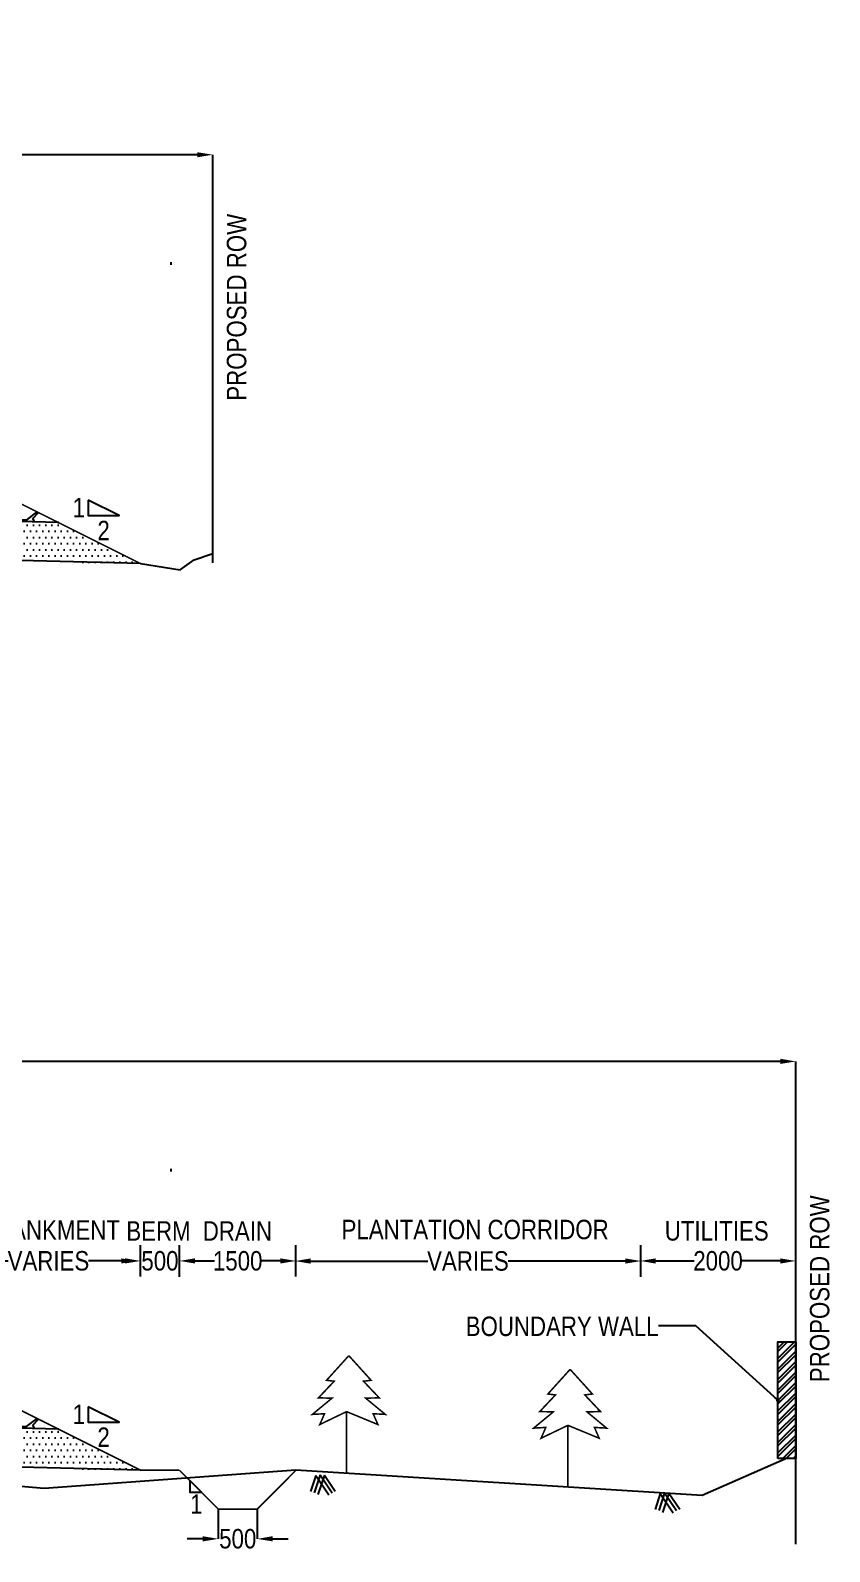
# Model space of a CAD drawing. Header units: millimetres. Extents: x 207528 to 778454, y -364692 to 101323.
# Drawn here: x 350955 to 361235, y 54148 to 73704 of the extents above; entities that cross this region are included whole.
import ezdxf

# ---------------------------------------------------------------- set-up
doc = ezdxf.new("R2010")
doc.units = ezdxf.units.MM
for name, color, linetype in [('Dim', 253, 'Continuous'), ('Dimension', 253, 'Continuous'), ('hatch', 253, 'Continuous'), ('Proposed ROW', 241, 'MNEW')]:
    doc.layers.add(name, color=color, linetype=linetype)
doc.styles.add('Arin', font='ARIALN.TTF')
doc.styles.add('DIM', font='ARIALN.TTF', dxfattribs={"height": 250})
doc.styles.get("Standard").update_dxf_attribs({"font": 'arial.ttf'})
doc.styles.add('STRIP PLAN STYLE', font='ARIALN.TTF')
doc.linetypes.add('MNEW', pattern='A,26.152623,-1.048632,["PROW",Standard,S=1.75,R=0,X=0,Y=-0.975095],-7.693777,26.152623', length=61.047655)
doc.dimstyles.new('DIM', dxfattribs={"dimtxt": 250, "dimasz": 200, "dimexe": 0.18, "dimexo": 0.0625, "dimgap": 0.09, "dimtad": 0, "dimtih": 1, "dimtoh": 1, "dimdec": 0, "dimzin": 0, "dimdsep": 46, "dimtxsty": 'DIM', "dimcen": 0.09, "dimclrd": 256, "dimclrt": 7, "dimadec": 0, "dimazin": 0, "dimtfac": 1, "dimtdec": 0, "dimtofl": 0, "dimtmove": 0, "dimatfit": 3, "dimfxl": 1, "dimtolj": 1, "dimtzin": 0, "dimarcsym": 0})
doc.dimstyles.new('new', dxfattribs={"dimtxt": 150, "dimasz": 150, "dimexe": 100, "dimexo": 0.1, "dimgap": 0.09, "dimtad": 0, "dimtih": 1, "dimtoh": 1, "dimdec": 0, "dimzin": 0, "dimdsep": 46, "dimtxsty": 'DIM', "dimcen": 0.09, "dimclrd": 256, "dimclrt": 252, "dimadec": 0, "dimazin": 0, "dimtfac": 1, "dimtdec": 0, "dimtofl": 0, "dimtmove": 0, "dimatfit": 3, "dimfxl": 1, "dimtolj": 1, "dimtzin": 0, "dimlwd": -1, "dimarcsym": 0})

# ---------------------------------------------------------------- blocks, each defined once
blk = doc.blocks.new('*D7')
at = {"layer": 'Defpoints', "color": 0, "transparency": 16777216}
for p in [(353300, 72106), (323300, 70870), (353300, 70870)]:
    blk.add_point(p, dxfattribs=at)
at = {"layer": 'Dim', "color": 0, "lineweight": -2, "transparency": 16777216}
for p, q in [((323300, 70870), (323300, 72106)), ((353300, 70870), (353300, 72106))]:
    blk.add_line(p, q, dxfattribs=at)
at = {"layer": 'Dim', "lineweight": -2, "transparency": 16777216}
for p, q in [((323500, 72106), (334627, 72106)), ((353100, 72106), (341973, 72106))]:
    blk.add_line(p, q, dxfattribs=at)
at = {"layer": 'Dim', "transparency": 16777216}
for points in [[(323500, 72139), (323500, 72073), (323300, 72106)], [(353100, 72139), (353100, 72073), (353300, 72106)]]:
    blk.add_solid(points, dxfattribs=at)
at = {"layer": 'Dim', "color": 7, "transparency": 16777216, "insert": (338300, 72106), "char_height": 400, "attachment_point": 5, "style": 'STRIP PLAN STYLE'}
blk.add_mtext('\\A1;PROPOSED RIGHT OF WAY (30m)', dxfattribs=at)
blk = doc.blocks.new('*D20')
at = {"layer": 'Defpoints', "color": 0, "transparency": 16777216}
for p in [(360800, 60450), (360800, 58331), (315800, 58212)]:
    blk.add_point(p, dxfattribs=at)
at = {"layer": 'Dim', "color": 0, "lineweight": -2, "transparency": 16777216}
for p, q in [((315800, 58212), (315800, 60450)), ((360800, 58331), (360800, 60450))]:
    blk.add_line(p, q, dxfattribs=at)
at = {"layer": 'Dim', "lineweight": -2, "transparency": 16777216}
for p, q in [((316000, 60450), (334627, 60450)), ((360600, 60450), (341973, 60450))]:
    blk.add_line(p, q, dxfattribs=at)
at = {"layer": 'Dim', "transparency": 16777216}
for points in [[(316000, 60484), (316000, 60417), (315800, 60450)], [(360600, 60484), (360600, 60417), (360800, 60450)]]:
    blk.add_solid(points, dxfattribs=at)
at = {"layer": 'Dim', "color": 7, "transparency": 16777216, "insert": (338300, 60450), "char_height": 400, "attachment_point": 5, "style": 'STRIP PLAN STYLE'}
blk.add_mtext('\\A1;PROPOSED RIGHT OF WAY (45m)', dxfattribs=at)
blk = doc.blocks.new('*D33')
at = {"layer": 'Defpoints', "color": 0, "transparency": 16777216}
for p in [(353372, 54694), (353872, 54694), (353372, 54312)]:
    blk.add_point(p, dxfattribs=at)
at = {"layer": 'Dim', "color": 0, "lineweight": -2, "transparency": 16777216}
for p, q in [((353372, 54694), (353372, 54312)), ((353872, 54694), (353872, 54312))]:
    blk.add_line(p, q, dxfattribs=at)
at = {"layer": 'Dim', "lineweight": -2, "transparency": 16777216}
for p, q in [((353172, 54312), (352972, 54312)), ((354072, 54312), (354272, 54312))]:
    blk.add_line(p, q, dxfattribs=at)
at = {"layer": 'Dim', "transparency": 16777216}
for points in [[(353172, 54346), (353172, 54279), (353372, 54312)], [(354072, 54346), (354072, 54279), (353872, 54312)]]:
    blk.add_solid(points, dxfattribs=at)
at = {"layer": 'Dim', "color": 7, "transparency": 16777216, "insert": (353622, 54312), "char_height": 250, "attachment_point": 5, "style": 'DIM'}
blk.add_mtext('\\A1;500', dxfattribs=at)
blk = doc.blocks.new('*D30')
at = {"layer": 'Defpoints', "color": 0, "transparency": 16777216}
for p in [(352871, 57885), (354371, 57885), (354371, 57885)]:
    blk.add_point(p, dxfattribs=at)
at = {"layer": 'Dim', "color": 0, "lineweight": -2, "transparency": 16777216}
for p, q in [((352871, 57885), (352871, 57885)), ((354371, 57885), (354371, 57885))]:
    blk.add_line(p, q, dxfattribs=at)
at = {"layer": 'Dim', "lineweight": -2, "transparency": 16777216}
for p, q in [((353071, 57885), (353324, 57885)), ((354171, 57885), (353917, 57885))]:
    blk.add_line(p, q, dxfattribs=at)
at = {"layer": 'Dim', "transparency": 16777216}
for points in [[(353071, 57918), (353071, 57852), (352871, 57885)], [(354171, 57918), (354171, 57852), (354371, 57885)]]:
    blk.add_solid(points, dxfattribs=at)
at = {"layer": 'Dim', "color": 7, "transparency": 16777216, "insert": (353621, 57885), "char_height": 250, "attachment_point": 5, "style": 'DIM'}
blk.add_mtext('\\A1;1500', dxfattribs=at)
blk = doc.blocks.new('*D31')
at = {"layer": 'Defpoints', "color": 0, "transparency": 16777216}
for p in [(358800, 57885), (360800, 57885), (360800, 57885)]:
    blk.add_point(p, dxfattribs=at)
at = {"layer": 'Dim', "color": 0, "lineweight": -2, "transparency": 16777216}
for p, q in [((358800, 57885), (358800, 57885)), ((360800, 57885), (360800, 57885))]:
    blk.add_line(p, q, dxfattribs=at)
at = {"layer": 'Dim', "lineweight": -2, "transparency": 16777216}
for p, q in [((359000, 57885), (359492, 57885)), ((360600, 57885), (360107, 57885))]:
    blk.add_line(p, q, dxfattribs=at)
at = {"layer": 'Dim', "transparency": 16777216}
for points in [[(359000, 57918), (359000, 57851), (358800, 57885)], [(360600, 57918), (360600, 57851), (360800, 57885)]]:
    blk.add_solid(points, dxfattribs=at)
at = {"layer": 'Dim', "color": 7, "transparency": 16777216, "insert": (359800, 57885), "char_height": 250, "attachment_point": 5, "style": 'DIM'}
blk.add_mtext('\\A1;2000', dxfattribs=at)
blk = doc.blocks.new('*D32')
at = {"layer": 'Defpoints', "color": 0, "transparency": 16777216}
for p in [(354360, 57883), (358807, 57884), (358807, 57884)]:
    blk.add_point(p, dxfattribs=at)
at = {"layer": 'Dim', "color": 0, "lineweight": -2, "transparency": 16777216}
for p, q in [((354360, 57883), (354360, 57883)), ((358807, 57884), (358807, 57884))]:
    blk.add_line(p, q, dxfattribs=at)
at = {"layer": 'Dim', "lineweight": -2, "transparency": 16777216}
for p, q in [((354560, 57883), (356066, 57883)), ((358607, 57884), (357101, 57883))]:
    blk.add_line(p, q, dxfattribs=at)
at = {"layer": 'Dim', "transparency": 16777216}
for points in [[(354560, 57917), (354560, 57850), (354360, 57883)], [(358607, 57917), (358607, 57850), (358807, 57884)]]:
    blk.add_solid(points, dxfattribs=at)
at = {"layer": 'Dim', "color": 7, "transparency": 16777216, "insert": (356583, 57883), "char_height": 250, "attachment_point": 5, "style": 'DIM'}
blk.add_mtext('\\A1;VARIES', dxfattribs=at)
blk = doc.blocks.new('*D29')
at = {"layer": 'Defpoints', "color": 0, "transparency": 16777216}
for p in [(350049, 57885), (352324, 57885), (352324, 57885)]:
    blk.add_point(p, dxfattribs=at)
at = {"layer": 'Dim', "color": 0, "lineweight": -2, "transparency": 16777216}
for p, q in [((350049, 57885), (350049, 57885)), ((352324, 57885), (352324, 57885))]:
    blk.add_line(p, q, dxfattribs=at)
at = {"layer": 'Dim', "lineweight": -2, "transparency": 16777216}
for p, q in [((350249, 57885), (350669, 57885)), ((352124, 57885), (351704, 57885))]:
    blk.add_line(p, q, dxfattribs=at)
at = {"layer": 'Dim', "transparency": 16777216}
for points in [[(350249, 57918), (350249, 57852), (350049, 57885)], [(352124, 57918), (352124, 57852), (352324, 57885)]]:
    blk.add_solid(points, dxfattribs=at)
at = {"layer": 'Dim', "color": 7, "transparency": 16777216, "insert": (351187, 57885), "char_height": 250, "attachment_point": 5, "style": 'DIM'}
blk.add_mtext('\\A1;VARIES', dxfattribs=at)
blk = doc.blocks.new('*D141')
at = {"layer": 'Defpoints', "color": 0, "transparency": 16777216}
for p in [(352371, 57885), (352371, 57885), (352871, 57885)]:
    blk.add_point(p, dxfattribs=at)
at = {"layer": 'Dimension', "lineweight": -2, "transparency": 16777216}
for p, q in [((352171, 57885), (351971, 57886)), ((353071, 57885), (353271, 57885))]:
    blk.add_line(p, q, dxfattribs=at)
at = {"layer": 'Dimension', "color": 0, "lineweight": -2, "transparency": 16777216}
for p, q in [((352371, 57885), (352371, 57885)), ((352871, 57885), (352871, 57885))]:
    blk.add_line(p, q, dxfattribs=at)
at = {"layer": 'Dimension', "transparency": 16777216}
for points in [[(352171, 57919), (352171, 57852), (352371, 57885)], [(353071, 57918), (353071, 57852), (352871, 57885)]]:
    blk.add_solid(points, dxfattribs=at)
at = {"layer": 'Dimension', "color": 7, "transparency": 16777216, "insert": (352621, 57885), "char_height": 250, "attachment_point": 5, "style": 'DIM'}
blk.add_mtext('\\A1;500', dxfattribs=at)

msp = doc.modelspace()

# ---------------------------------------------------------------- hatches: boundary and pattern name
at = {"layer": 'Dim'}
h = msp.add_hatch(dxfattribs=at)
h.set_pattern_fill('ANSI32', scale=10)
h.set_pattern_definition([(45, (44770, 0), (-67.35192, 67.35192), []), (45, (44814.9, 0), (-67.35192, 67.35192), [])])
h.paths.add_polyline_path([(360569.6, 55345.4), (360569.6, 56845.4), (360799.6, 56845.4), (360799.6, 55345.4)])
at = {"layer": 'hatch'}
h = msp.add_hatch(dxfattribs=at)
h.set_pattern_fill('GRAVEL', color=11, scale=25)
h.set_pattern_definition([(228.012788, (262908.45, -8298.943), (-5080, -5715), [85.4304, -8457.621]), (184.96974, (262851.3, -8362.443), (7619.999997, 635.000036), [146.6012, -14513.5122]), (132.510447, (262705.25, -8375.143), (6350.000003, -6984.999998), [103.3704, -10233.6807]), (267.27369, (262457.6, -8533.893), (635.000001, 12700), [133.501, -13216.6094]), (292.833654, (262451.25, -8667.243), (-3175, 7620), [130.9084, -12959.952]), (357.27369, (262502.05, -8787.893), (-12700, 635.000001), [133.501, -13216.6094]), (37.69424, (262635.4, -8794.243), (-8254.9999996, -6350.0000005), [176.5484, -17478.2788]), (72.255328, (262775.1, -8686.293), (4445.000001, 13969.9999996), [166.68, -16501.314]), (121.429566, (262825.9, -8527.543), (-5080.000001, 8254.9999996), [133.9532, -13261.3864]), (175.23636, (262756.05, -8413.243), (6985, -635), [152.9283, -7493.4842]), (222.397438, (262603.65, -8400.543), (-7619.9999998, -6985.0000003), [197.7695, -19579.193]), (138.814075, (263086.25, -8540.243), (-4445, 3810), [67.501, -6682.6415]), (171.469234, (263035.45, -8495.793), (8255, -1269.9999986), [128.4205, -12713.6597]), (225, (262908.45, -8476.74), (-9e-14, -635), [89.8023, -808.2233]), (203.19859, (262864, -8400.54), (3175, 1270), [48.3603, -4787.6556]), (291.80141, (262819.55, -8419.59), (-635, 1905), [68.3914, -3351.1882]), (30.96376, (262844.95, -8483.09), (1905, 1270), [111.08, -3591.5745]), (161.56505, (262940.2, -8425.94), (1270, -635), [80.3218, -1927.7245]), (16.38954, (262451.25, -8419.593), (6350, 1905), [112.522, -11139.7067]), (70.346176, (262559.2, -8387.843), (-2540, -6985), [94.3997, -9345.554]), (293.19859, (262940.2, -8298.94), (-1270, 3175), [96.72, -4739.296]), (343.61046, (262978.3, -8387.843), (-6350, 1905), [112.522, -11139.7067]), (339.443955, (262451.25, -8813.29), (-3175, 1270), [108.5088, -5316.9336]), (294.77514, (262552.85, -8851.393), (-3175.000004, 6984.999998), [90.918, -9000.8983]), (66.80141, (262946.55, -8933.94), (1270, 3175), [96.72, -4739.296]), (17.354025, (262984.65, -8845.043), (-8255, -2540), [106.4457, -10538.094]), (69.443955, (262635.4, -8933.94), (-1270, -3175), [54.2544, -5371.188]), (101.30993, (262908.45, -8933.94), (-635, 2540), [32.3787, -3205.4987]), (165.96376, (262902.1, -8902.2), (1905, -635), [130.9084, -2487.2636]), (186.009006, (262775.1, -8870.443), (6350, 635), [121.3167, -12010.3412]), (303.69007, (262844.95, -8540.24), (-635, 1270), [91.581, -2197.944]), (353.157227, (262895.75, -8616.443), (10795, -1269.9999994), [159.8892, -15829.0023]), (60.945396, (263054.5, -8635.49), (-2540, -4445), [65.377, -6472.348]), (90, (263086.25, -8578.34), (-635, 635), [38.1, -596.9]), (120.256437, (262762.4, -8851.393), (2540, -4445), [88.2167, -8733.4852]), (48.012787, (262717.95, -8775.193), (5080, 5715), [170.8607, -8372.1905]), (0, (262832.25, -8648.2), (635, 635), [165.1, -469.9]), (325.304846, (262997.35, -8648.193), (6350.000002, -4444.999997), [100.4024, -9939.8292]), (254.0546, (263079.9, -8705.34), (-635, -2540), [92.4573, -4530.4125]), (207.645975, (263054.5, -8794.243), (-12065.0000004, -6349.999999), [150.5363, -14903.116]), (175.426079, (262921.15, -8864.093), (-8255, 635), [159.2574, -15766.4616])])
h.paths.add_polyline_path([(350743.3, 67664), (349300.3, 67676.8), (349300.3, 67426.8), (351318.9, 67376.3)])
h = msp.add_hatch(dxfattribs=at)
h.set_pattern_fill('DOTS', color=25, scale=50)
h.set_pattern_definition([(0, (262451.25, -8933.94), (39.6875, 79.375), [0, -79.375])])
h.paths.add_polyline_path([(351318.9, 67376.3), (349300.3, 67426.8), (349300.3, 66926.6), (352372.1, 66849.8)])
h = msp.add_hatch(dxfattribs=at)
h.set_pattern_fill('GRAVEL', color=11, scale=25)
h.set_pattern_definition([(228.012788, (262908.45, -19954.53), (-5080, -5715), [85.4304, -8457.621]), (184.96974, (262851.3, -20018.03), (7619.999997, 635.000036), [146.6012, -14513.5122]), (132.510447, (262705.25, -20030.73), (6350.000003, -6984.999998), [103.3704, -10233.6807]), (267.27369, (262457.6, -20189.48), (635.000001, 12700), [133.501, -13216.6094]), (292.833654, (262451.25, -20322.83), (-3175, 7620), [130.9084, -12959.952]), (357.27369, (262502.05, -20443.48), (-12700, 635.000001), [133.501, -13216.6094]), (37.69424, (262635.4, -20449.83), (-8254.9999996, -6350.0000005), [176.5484, -17478.2788]), (72.255328, (262775.1, -20341.88), (4445.000001, 13969.9999996), [166.68, -16501.314]), (121.429566, (262825.9, -20183.13), (-5080.000001, 8254.9999996), [133.9532, -13261.3864]), (175.23636, (262756.05, -20068.83), (6985, -635), [152.9283, -7493.4842]), (222.397438, (262603.65, -20056.13), (-7619.9999998, -6985.0000003), [197.7695, -19579.193]), (138.814075, (263086.25, -20195.83), (-4445, 3810), [67.501, -6682.6415]), (171.469234, (263035.45, -20151.38), (8255, -1269.9999986), [128.4205, -12713.6597]), (225, (262908.45, -20132.33), (-9e-14, -635), [89.8023, -808.2233]), (203.19859, (262864, -20056.13), (3175, 1270), [48.3603, -4787.6556]), (291.80141, (262819.55, -20075.18), (-635, 1905), [68.3914, -3351.1882]), (30.96376, (262844.95, -20138.68), (1905, 1270), [111.08, -3591.5745]), (161.56505, (262940.2, -20081.53), (1270, -635), [80.3218, -1927.7245]), (16.38954, (262451.25, -20075.18), (6350, 1905), [112.522, -11139.7067]), (70.346176, (262559.2, -20043.43), (-2540, -6985), [94.3997, -9345.554]), (293.19859, (262940.2, -19954.53), (-1270, 3175), [96.72, -4739.296]), (343.61046, (262978.3, -20043.43), (-6350, 1905), [112.522, -11139.7067]), (339.443955, (262451.25, -20468.88), (-3175, 1270), [108.5088, -5316.9336]), (294.77514, (262552.85, -20506.98), (-3175.000004, 6984.999998), [90.918, -9000.8983]), (66.80141, (262946.55, -20589.53), (1270, 3175), [96.72, -4739.296]), (17.354025, (262984.65, -20500.63), (-8255, -2540), [106.4457, -10538.094]), (69.443955, (262635.4, -20589.53), (-1270, -3175), [54.2544, -5371.188]), (101.30993, (262908.45, -20589.53), (-635, 2540), [32.3787, -3205.4987]), (165.96376, (262902.1, -20557.78), (1905, -635), [130.9084, -2487.2636]), (186.009006, (262775.1, -20526.03), (6350, 635), [121.3167, -12010.3412]), (303.69007, (262844.95, -20195.83), (-635, 1270), [91.581, -2197.944]), (353.157227, (262895.75, -20272.03), (10795, -1269.9999994), [159.8892, -15829.0023]), (60.945396, (263054.5, -20291.08), (-2540, -4445), [65.377, -6472.348]), (90, (263086.25, -20233.9), (-635, 635), [38.1, -596.9]), (120.256437, (262762.4, -20506.98), (2540, -4445), [88.2167, -8733.4852]), (48.012787, (262717.95, -20430.78), (5080, 5715), [170.8607, -8372.1905]), (0, (262832.25, -20303.8), (635, 635), [165.1, -469.9]), (325.304846, (262997.35, -20303.78), (6350.000002, -4444.999997), [100.4024, -9939.8292]), (254.0546, (263079.9, -20360.93), (-635, -2540), [92.4573, -4530.4125]), (207.645975, (263054.5, -20449.83), (-12065.0000004, -6349.999999), [150.5363, -14903.116]), (175.426079, (262921.15, -20519.68), (-8255, 635), [159.2574, -15766.4616])])
h.paths.add_polyline_path([(350743.3, 56008.5), (349300.3, 56021.2), (349300.3, 55771.2), (351318.9, 55720.7)])
h = msp.add_hatch(dxfattribs=at)
h.set_pattern_fill('DOTS', color=25, scale=50)
h.set_pattern_definition([(0, (262451.25, -20589.53), (39.6875, 79.375), [0, -79.375])])
h.paths.add_polyline_path([(351318.9, 55720.7), (349300.3, 55771.2), (349300.3, 55271), (352372.1, 55194.2)])

# ---------------------------------------------------------------- linework, layer by layer
at = {"const_width": 20}
for points in [[(350049.6, 68010.8), (352372.1, 66849.8)], [(350049.6, 56355.2), (352372.1, 55194.2)], [(352372.1, 55194.2), (352872.1, 55194.2)], [(352872.1, 55194.2), (353372.1, 54694.2)], [(354371.1, 55194.2), (353872.1, 54694.2)], [(353372.1, 54694.2), (353872.1, 54694.2)]]:
    msp.add_lwpolyline(points, dxfattribs=at)
for points in [[(351318.9, 67376.3), (338299.6, 67701.8)], [(352372.1, 66849.8), (341344.4, 67125.5)], [(351318.9, 55720.7), (338299.6, 56046.2)], [(352372.1, 55194.2), (338299.6, 55546)]]:
    msp.add_lwpolyline(points)
at = {"color": 3, "linetype": 'Continuous', "const_width": 20}
for points in [[(355022.2, 55947.6), (354677.3, 55781.7), (354738, 55920.5), (354581.8, 55911.8), (354833.5, 56120), (354661, 56125.3), (354862, 56338.4), (354764.5, 56350.6), (355050.9, 56667.1)], [(355022.2, 55947.6), (355424.5, 55781.7), (355363.7, 55920.5), (355520, 55911.8), (355268.2, 56120), (355440.8, 56125.3), (355239.7, 56338.4), (355337.2, 56350.6), (355050.9, 56667.1)], [(357868.9, 55771.4), (357524, 55605.5), (357584.8, 55744.3), (357428.5, 55735.6), (357680.3, 55943.8), (357507.7, 55949.1), (357708.8, 56162.2), (357611.3, 56174.4), (357897.6, 56490.9)], [(357868.9, 55771.4), (358271.2, 55605.5), (358210.5, 55744.3), (358366.7, 55735.6), (358115, 55943.8), (358287.5, 55949.1), (358086.5, 56162.2), (358184, 56174.4), (357897.6, 56490.9)], [(355022.2, 55947.6), (355022.2, 55153.9), (355022.2, 55153.9)], [(357868.9, 55771.4), (357868.9, 54977.7), (357868.9, 54977.7)]]:
    msp.add_lwpolyline(points, dxfattribs=at)
at = {"layer": 'Dim'}
for points in [[(351697.8, 67666.8), (351697.8, 67466.8), (352097.8, 67466.8)], [(351697.8, 56011.2), (351697.8, 55811.2), (352097.8, 55811.2)], [(353005.7, 55060.6), (353005.7, 54910.6), (353155.7, 54910.6)]]:
    msp.add_lwpolyline(points, close=True, dxfattribs=at)
for points in [[(352372.1, 66849.8), (352881.2, 66771.7), (353060.6, 66896.3), (353299.6, 66981.4)], [(352370.6, 57682.9), (352370.6, 58088.1)], [(352870.6, 57682.4), (352870.6, 58087.6)], [(354370.1, 57682.8), (354370.1, 58088)], [(358806.7, 57681), (358806.7, 58086.2)], [(360799.1, 57682.3), (360799.1, 58087.5)], [(354626.1, 55126), (354558.2, 54921.4)], [(354681.3, 55133.6), (354605.6, 54905.7)], [(354626.1, 55126), (354793.3, 54877.7)], [(354736.2, 55131.8), (354652.8, 54880.6)], [(354681.3, 55133.6), (354834.8, 54905.6)], [(354736.2, 55131.8), (354875.9, 54924.2)], [(359057.5, 54895.5), (358989.6, 54690.9)], [(359112.7, 54903.1), (359037, 54675.2)], [(359057.5, 54895.5), (359224.7, 54647.2)], [(359167.6, 54901.3), (359084.2, 54650.1)], [(359112.7, 54903.1), (359266.2, 54675.1)], [(359167.6, 54901.3), (359307.3, 54693.7)]]:
    msp.add_lwpolyline(points, dxfattribs=at)
at = {"layer": 'Dim', "color": 7}
msp.add_lwpolyline([(360569.6, 55345.4), (360569.6, 56845.4), (360799.6, 56845.4), (360799.6, 55345.4)], close=True, dxfattribs=at)
at = {"layer": 'Dimension', "linetype": 'Continuous', "ltscale": 10, "flags": 128}
msp.add_lwpolyline([(360799.6, 55345.4), (360687.3, 55350.9), (359597, 54870.8), (354371.1, 55194.2), (351130.7, 54960.8), (349190.8, 55126.3), (347106.8, 56215.4), (343377.7, 56269.8), (340988.4, 56375.9), (337112.3, 56349.4), (333564.5, 56519.3)], dxfattribs=at)
at = {"layer": 'Proposed ROW', "lineweight": -3, "ltscale": 3, "flags": 128}
for points in [[(353299.6, 66861.8), (353299.6, 70949)], [(360799.6, 54244), (360799.6, 58331.2)]]:
    msp.add_lwpolyline(points, dxfattribs=at)

# ---------------------------------------------------------------- texts
at = {"color": 252, "ltscale": 0.1, "char_height": 246.2, "attachment_point": 7, "style": 'Arin'}
for insert in [(352724.6, 70687.8), (352724.6, 59032.2)]:
    msp.add_mtext('.', dxfattribs=dict(at, insert=insert))
at = {"layer": 'Dim', "char_height": 250, "attachment_point": 5, "rotation": 90, "style": 'DIM'}
for insert in [(353608.4, 70145.1), (361108.4, 57527.3)]:
    msp.add_mtext_dynamic_manual_height_columns('PROPOSED ROW', width=5325.312, gutter_width=1250, heights=[0], dxfattribs=dict(at, insert=insert))
at = {"layer": 'Dim', "char_height": 250, "attachment_point": 5, "style": 'DIM'}
for s, insert in [('1', (351577.2, 67569.6)), ('2', (351896.4, 67274.9)), ('BERM', (352602.4, 58270.3)), ('DRAIN', (353617.8, 58270.1)), ('UTILITIES', (359783.3, 58269.8)), ('1', (351577.2, 55914)), ('2', (351896.4, 55619.3)), ('1', (353089.8, 54760))]:
    msp.add_mtext_dynamic_manual_height_columns(s, width=5325.312, gutter_width=1250, heights=[0], dxfattribs=dict(at, insert=insert))
at = {"layer": 'Dim', "char_height": 250, "width": 5325.312, "attachment_point": 5, "style": 'DIM'}
for s, insert in [('\\A1;EMBANKMENT', (351096.6, 58282.3)), ('\\A1;PLANTATION CORRIDOR ', (356675.7, 58287.3))]:
    msp.add_mtext(s, dxfattribs=dict(at, insert=insert))
at = {"layer": 'Dim', "color": 7, "insert": (357794.8, 57042.9), "char_height": 250, "attachment_point": 5, "style": 'DIM'}
msp.add_mtext_dynamic_manual_height_columns('BOUNDARY WALL', width=5325.312, gutter_width=1250, heights=[0], dxfattribs=at)

# ---------------------------------------------------------------- dimensions: what is measured, and where the dimension line sits
at = {"layer": 'Dim'}
for base, p1, p2, text, picture, middle in [((353299.6, 72105.8), (323299.6, 70870), (353299.6, 70870), 'PROPOSED RIGHT OF WAY (30m)', '*D7', (338300.2, 72105.8)), ((360799.6, 60450.3), (315799.6, 58211.6), (360799.6, 58331.2), 'PROPOSED RIGHT OF WAY (45m)', '*D20', (338300.2, 60450.3))]:
    dim = msp.add_linear_dim(base=base, p1=p1, p2=p2, text=text, dimstyle='DIM', override={"dimtxt": 400, "dimtxsty": 'STRIP PLAN STYLE'}, dxfattribs=at)
    dim.commit()
    dim.dimension.update_dxf_attribs({"geometry": picture, "text_midpoint": middle, "dimtype": 160})
for p1, p2, picture, middle in [((350049.3, 57885), (352323.9, 57885), '*D29', (351186.6, 57885)), ((354359.7, 57883.3), (358807.2, 57883.5), '*D32', (356583.5, 57883.4))]:
    dim = msp.add_aligned_dim(p1=p1, p2=p2, distance=0, text='VARIES', dimstyle='DIM', dxfattribs=at)
    dim.commit()
    dim.dimension.update_dxf_attribs({"geometry": picture, "text_midpoint": middle})
for p1, p2, distance, picture, middle in [((352870.6, 57884.8), (354370.6, 57885.1), 0, '*D30', (353620.6, 57885)), ((358799.6, 57884.8), (360799.6, 57884.8), 0, '*D31', (359799.6, 57884.8)), ((353872.1, 54694.2), (353372.1, 54694.2), 381.8, '*D33', (353622.1, 54312.5))]:
    dim = msp.add_aligned_dim(p1=p1, p2=p2, distance=distance, dimstyle='DIM', dxfattribs=at)
    dim.commit()
    dim.dimension.update_dxf_attribs({"geometry": picture, "text_midpoint": middle})
at = {"layer": 'Dimension'}
dim = msp.add_aligned_dim(p1=(352870.6, 57885), p2=(352370.6, 57885.3), distance=0, dimstyle='DIM', dxfattribs=at)
dim.commit()
dim.dimension.update_dxf_attribs({"geometry": '*D141', "text_midpoint": (352620.6, 57885.2)})

# ---------------------------------------------------------------- leaders
msp.add_leader([(360569.6, 56095.4), (359514.3, 57049.1), (359032.8, 57049.1)], dimstyle='new', override={"dimasz": 50, "dimclrd": 256, "dimldrblk": 'Dot'}, dxfattribs=at)

doc.saveas('drawing.dxf')
